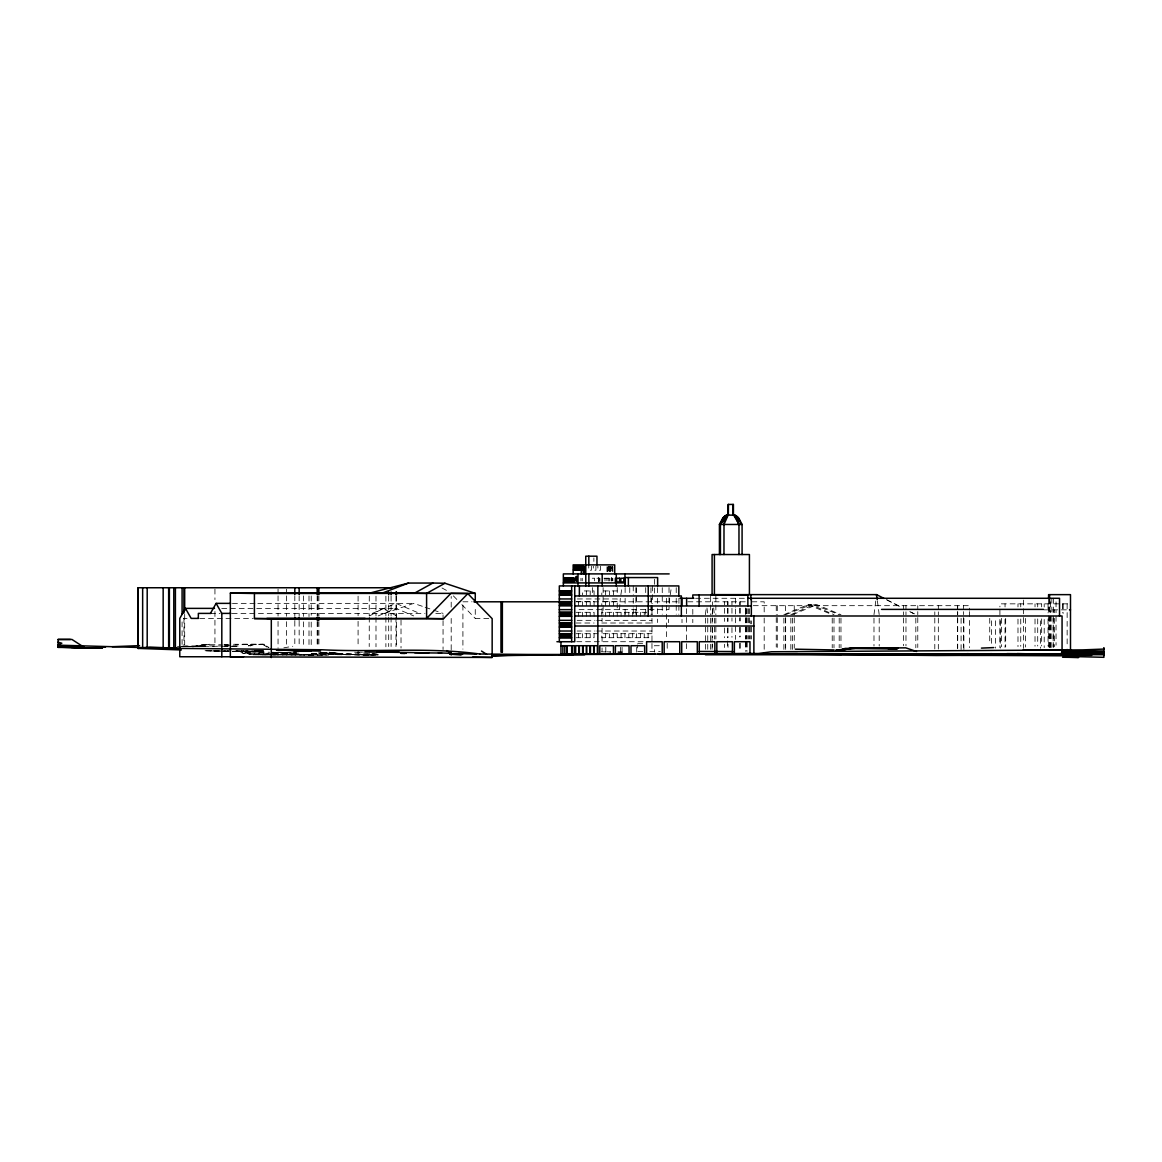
<?xml version="1.0" encoding="UTF-8"?>
<svg xmlns="http://www.w3.org/2000/svg" width="1162" height="1162" viewBox="0 0 1162 1162"><rect width="100%" height="100%" fill="white"/><g stroke="black" fill="none" stroke-linecap="round" stroke-linejoin="round"><path stroke-width="0.75" stroke-dasharray="5 3.75" d="M451.19 649.674L451.19 615.991M451.205 607.13L451.205 596.498M488.781 618.634L475.258 618.402L475.273 605.881M619.549 609.643L620.319 598.285M669.69 598.285L668.92 609.643L577.427 609.643M705.421 614.669L706.205 607.987M712.088 614.669L712.872 607.987M745.655 614.669L746.527 607.987M873.984 614.669L875.785 600.885M620.871 594.755L621.96 587.682M670.242 594.755L671.331 587.682M250.164 646.057L253.069 644.416L264.442 644.256L268.277 647.321M369.632 615.904L383.082 608.38L396.547 615.904M790.857 614.669L813.72 604.647L816.799 604.647L840.968 614.669M372.334 613.391L395.966 603.368L419.598 613.391M378.246 615.904L395.966 608.38L413.687 615.904M783.885 614.669L808.055 604.647L811.12 604.647L833.996 614.669M792.629 614.669L816.799 604.647M785.657 614.669L811.12 604.647M384.419 613.391L413.745 603.368L423.505 606.709M253.069 644.416L246.518 646.29L256.511 644.256L233.547 644.285L225.617 646.261M283.848 647.83L292.78 646.275M192.703 646.958L201.927 644.678L222.16 644.794M196.029 646.421L209.32 644.271L196.639 645.898L201.636 646.377M311.213 653.654L375.471 655.15M185.702 646.406L202.914 646.435M264.442 644.256L235.552 644.779M260.578 651.446L263.237 651.374M223.961 644.765L231.122 644.678M224.295 644.75L227.752 644.707M378.1 655.077L310.835 653.64M182.289 646.348L207.141 646.261M177.466 646.362L228.609 646.261M263.033 650.735L254.304 650.764L263.149 651.04M601.146 651.809L610.631 651.998M263.309 650.749L254.304 650.764L263.091 650.981M271.981 654.729L257.238 654.758L326.566 655.063M273.782 654.729L279.2 654.729L251.297 654.758L242.843 651.345L232.661 651.286L263.062 651.301L242.843 651.345M608.409 567.55L607.319 567.55L607.319 571.559L608.409 571.559L608.365 566.214M608.786 567.55L609.861 567.55L609.861 571.559L608.786 571.559L608.975 566.214M611.328 567.55L610.253 567.55L610.253 571.559L611.328 571.559L611.241 566.214M608.365 570.222L611.285 570.222M603.964 578.24L612.81 578.24L612.81 580.913M617.24 590.935L601.8 590.935L601.8 594.944M695.588 598.285L744.522 598.285M577.427 598.953L617.24 598.953L617.24 609.643M576.062 601.625L594.072 601.625L594.072 605.634M617.24 601.625L601.8 601.625L601.8 605.634M462.912 601.8L472.077 601.8M576.076 601.8L680.482 601.8M687.846 601.8L745.234 601.8M751.843 601.8L764.189 601.8L764.189 614.771M232.444 603.368L256.003 603.368M257.819 603.368L413.745 603.368M1067.587 603.848L999.916 603.848L999.916 606.942M753.266 605.678L969.544 605.678L969.544 610.166M221.724 608.38L395.966 608.38M1043.897 609.847L1067.98 609.847M576.062 612.316L594.072 612.316L594.072 616.325M646.827 612.316L601.8 612.316L601.8 616.325M210.438 613.391L220.097 613.391M232.182 613.391L425.002 613.391M435.808 613.391L443.056 613.391L443.056 618.823M183.407 618.402L187.038 618.402M199.733 618.402L252.779 618.402M577.151 620.334L594.959 620.334M596.745 620.334L651.969 620.334M576.062 623.006L594.072 623.006M601.8 623.006L651.969 623.006M577.151 631.024L594.959 631.024M596.745 631.024L651.969 631.024M576.062 633.697L597.936 633.697M651.969 633.697L601.8 633.697L601.8 637.706L651.969 637.706M576.062 637.706L594.072 637.706L594.072 633.697M576.788 641.714L644.823 641.714M637.633 643.312L644.59 643.312M242.611 644.285L262.728 644.271L268.974 647.539M183.059 646.014L222.407 645.97M224.193 645.97L227.781 645.97M659.29 645.723L654.409 645.723L654.409 652.129M231.601 646.275L238.239 646.261L231.645 646.261M181.955 646.319L190.539 646.319M236.83 650.851L262.191 651.272M642.847 651.49L637.633 651.49L637.633 644.954M649.819 651.49L660.248 651.49M268.277 654.743L264.776 654.743L271.835 654.758M310.443 654.758L270.034 654.743L328.497 655.107M246.881 650.212L250.774 653.305L296.136 653.393M373.438 655.063L341.889 654.308L331.475 651.751M268.219 654.7L252.11 654.685L242.524 650.662M273.607 654.758L324.939 655.077M271.995 653.32L243.148 653.32L236.685 650.705M273.753 653.334L296.6 653.393M321.656 653.974L371.128 654.642L318.461 653.581M220.78 651.083L227.607 651.112M376.996 654.206L353.684 652.085M318.475 652.158L332.768 654.366L371.128 654.642M262.452 651.591L242.96 651.316L262.699 651.475M322.223 652.419L332.913 652.507L322.528 652.347M336.951 654.7L372.624 655.063M220.635 651.01L227.389 651.17M233.083 645.985L241.696 646.087M357.46 652.172L362.66 652.231M249.002 651.403L262.815 651.577M242.96 651.316L262.902 651.519L246.184 650.415M617.676 652.1L622.963 652.172M218.805 651.01L203.045 650.691M368.165 655.077L319.042 653.625M296.92 653.247L272.983 652.405M292.998 652.216L296.426 652.274M378.071 654.627L371.099 654.482L378.275 654.642M206.313 650.735L222.116 651.069M299.026 653.175L272.634 652.289M224.397 651.17L269.613 652.245M272.939 652.318L286.302 652.652L272.416 652.26M352.798 654.555L371.825 655.077M255.001 650.72L263.44 650.967M263.73 651.998L255.044 651.751L263.135 652.027M263.6 652.013L205.994 650.705M225.355 646.116L228.449 646.217M377.766 654.584L322.121 652.826M241.304 651.316L262.525 652.013L226.953 650.72M263.469 651.606L256.337 651.345L263.033 651.809M277.762 652.158L295.613 652.841M353.989 654.322L369.56 654.961M308.961 654.802L316.064 655.107M618.155 651.984L621.685 652.143M607.145 651.795L610.704 652.027M312.258 653.61L321.947 654.758M318.577 653.596L339.217 654.453L322.063 652.695M372.77 653.64L377.911 654.337M329.195 652.158L341.904 654.671L331.359 652.332M425.147 607.276L443.056 613.391M813.72 604.647L839.196 614.669M808.055 604.647L832.224 614.669M245.472 650.909L253.389 654.758L243.148 653.32L241.188 650.502M887.158 600.028L900.739 606.956M909.802 611.59L915.83 614.669L910.863 612.156M886.388 599.636L901.073 607.16M442.025 588.001L448.14 591.298M242.873 650.851L247.332 653.32L243.439 650.299M262.728 644.271L268.059 647.83M246.896 650.386L252.11 654.685L250.774 653.305M453.369 595.874L457.015 599.621M461.88 604.632L475.258 618.402M877.397 600.885L879.198 614.669M713.642 607.987L714.412 614.669M706.975 607.987L707.745 614.669M1067.137 603.848L1067.152 647.19M1063.215 603.848L1063.215 613.333M1062.504 603.848L1062.504 612.926M1056.04 601.858L1056.04 612.694M1056.04 616.31L1056.04 645.2M1054.631 609.847L1054.631 612.679M1054.631 618.358L1054.631 646.726M1053.469 598.241L1053.585 612.679M1053.469 616.267L1053.469 648.716M1053.164 609.847L1053.164 612.679M1053.164 618.358L1053.164 646.726M1051.828 598.241L1051.828 612.65M1051.828 616.252L1051.828 648.687M1050.419 601.829L1050.419 612.621M1050.419 616.223L1050.419 648.599M1049.94 598.241L1049.94 612.621M1049.94 616.223L1049.94 648.599M1049.547 598.241L1049.547 612.621M1049.547 616.223L1049.547 648.585M1048.574 598.241L1048.574 648.585M1048.051 603.848L1048.051 612.897M1048.051 618.925L1048.051 646.072M1044.202 603.848L1044.202 606.971M1044.202 619.477L1044.202 647.612M1041.66 603.848L1041.66 606.855M1041.66 618.896L1041.66 645.985M1040.44 620.813L1040.44 648.236M1037.71 603.848L1037.71 606.855M1037.71 618.91L1037.71 646.014M1035.022 603.848L1035.022 606.869M1035.022 618.983L1035.022 646.232M1025.436 618.431L1025.436 647.045M1023.562 600.071L1023.562 648.367M1020.744 603.848L1020.744 606.869M1020.744 619.012L1020.744 646.304M1017.985 603.848L1017.985 606.898M1017.985 619.099L1017.985 646.58M1005.667 618.373L1005.667 646.798M1005.043 603.848L1005.043 606.956M1005.043 619.39L1005.043 647.394M1001.383 618.344L1001.383 646.711M1000.235 620.769L1000.235 648.105M999.916 610.05L999.916 614.713M999.916 619.375L999.916 647.336M995.442 620.769L995.442 648.105M991.564 620.798L991.564 645.447M989.733 618.3L989.733 643.69M969.544 611.662L969.544 647.568M963.879 618.358L963.879 649.587M963.487 605.678L963.487 608.656M963.487 611.633L963.487 614.611M963.487 617.588L963.487 647.365M961.09 618.358L961.09 649.616M957.706 605.678L957.706 608.728M957.706 611.778L957.706 614.829M957.706 617.879L957.706 648.352M957.546 605.678L957.546 608.728M957.546 611.778L957.546 614.829M957.546 617.879L957.546 648.396M938.33 605.678L938.33 608.772M938.33 611.866L938.33 614.974M938.33 618.068L938.33 649.035M934.8 611.866L934.8 614.959M934.8 618.053L934.8 648.962M917.777 605.678L917.777 608.67M917.777 611.662L917.777 614.64M917.777 617.632L917.777 647.51M915.83 618.155L915.83 647.786M905.968 605.678L905.968 608.772M905.968 611.851L905.968 614.945M905.968 618.024L905.968 645.811M903.382 605.678L903.382 608.757M903.382 611.837L903.382 614.916M903.382 617.995L903.382 645.723M879.198 618.155L879.198 646.043M873.984 618.155L873.984 646.043M840.968 618.155L840.968 647.786M839.196 618.155L839.196 647.786M833.996 618.155L833.996 647.786M832.224 618.155L832.224 647.786M794.256 605.678L794.256 614.785M794.256 617.835L794.256 648.207M792.629 618.155L792.629 649.529M790.857 618.155L790.857 649.529M785.657 618.155L785.657 653.015M785.381 605.678L785.381 614.683M785.381 617.69L785.381 647.713M783.885 618.155L783.885 653.015M777.276 605.678L777.276 614.611M777.276 617.588L777.276 647.379M776.245 605.678L776.245 614.553M776.245 617.516L776.245 647.118M764.189 618.01L764.189 650.429M751.538 620.828L751.538 623.863M751.538 626.899L751.538 639.013M750.26 620.828L750.26 623.849M750.26 626.884L750.26 638.984M749.417 608.714L749.417 614.771M749.417 617.792L749.417 623.849M749.417 626.884L749.417 638.998M748.589 608.714L748.589 614.771M748.589 617.792L748.589 623.849M748.589 626.884L748.589 638.998M747.166 608.714L747.166 614.771M747.166 617.806L747.166 623.863M747.166 626.899L747.166 639.013M747.166 642.049L747.166 651.141M746.6 608.699L746.6 614.742M746.6 617.777L746.6 623.82M746.6 626.841L746.6 638.94M746.6 641.961L746.6 651.025M745.931 608.714L745.931 614.771M745.931 617.806L745.931 623.863M745.931 626.884L745.931 639.013M745.931 642.034L745.931 651.127M745.655 607.987L745.713 614.771M745.713 617.806L745.713 623.863M745.713 626.884L745.713 639.013M745.713 642.049L745.713 651.127M740.31 601.8L740.31 604.981M740.31 608.176L740.31 614.553M740.31 617.734L740.31 620.929M740.31 627.306L740.31 636.863M740.31 643.24L740.31 649.616M739.41 601.8L739.41 604.995M739.41 608.191L739.41 614.582M739.41 617.777L739.41 620.973M739.41 627.364L739.41 636.95M739.41 643.356L739.41 649.747M735.386 598.285L735.386 607.232M735.386 609.019L735.386 639.42M731.958 601.8L731.958 605.024M731.958 608.249L731.958 614.698M731.958 617.923L731.958 621.147M731.958 627.596L731.958 637.284M728.022 601.8L728.022 605.053M728.022 608.307L728.022 614.829M728.022 618.082L728.022 621.336M728.022 627.843L728.022 637.618M728.022 644.126L728.022 647.379M727.456 601.8L727.456 605.068M727.456 608.336L727.456 614.872M727.456 618.14L727.456 621.409M727.456 627.945L727.456 637.735M727.456 641.003L727.456 647.539M724.623 601.8L724.623 605.068M724.623 608.336L724.623 614.872M724.623 618.14L724.623 621.409M724.623 627.93L724.623 637.735M724.623 644.271L724.623 647.539M715.865 596.295L715.865 614.669M715.865 618.155L715.865 639.071M714.412 618.155L714.412 639.071M712.451 601.8L712.451 605.039M712.451 608.278L712.451 614.771M712.451 618.01L712.451 621.249M712.451 627.727L712.451 637.459M712.451 643.937L712.451 647.176M712.088 618.155L712.088 642.557M712.088 644.3L712.088 649.529M710.65 596.295L710.65 614.669M710.65 618.155L710.65 642.557M710.65 644.3L710.65 649.529M707.745 618.155L707.745 642.557M707.745 644.3L707.745 649.529M705.421 618.155L705.421 642.557M705.421 644.3L705.421 649.529M692.799 609.309L692.799 617.661M692.799 619.331L692.799 622.672M686.626 608.685L686.626 650.27M682.007 619.331L682.007 622.672M678.928 598.285L678.928 603.601M678.928 605.358L678.811 614.32M676.226 587.682L676.226 594.755M676.226 598.285L676.226 603.601M676.226 605.358L676.226 614.219M669.021 587.594L669.021 594.276M669.021 597.617L669.021 604.298M668.411 619.331L668.411 622.672M667.22 643.312L667.22 651.49M666.61 598.285L666.61 603.644M666.61 605.431L666.61 639.928M662.253 587.696L662.253 603.601M662.253 605.373L662.253 614.219M657.634 587.682L657.634 594.755M657.634 598.285L657.634 606.942M657.634 608.685L657.634 617.342M657.634 619.085L657.634 622.542M654.555 579.301L654.555 594.828M652.492 585.924L652.492 603.601M652.492 605.373L652.492 614.219M651.969 609.643L651.969 641.714M651.969 643.428L651.969 652.013M651.301 598.285L651.301 603.601M651.301 605.358L651.301 614.219M650.952 587.696L650.952 603.601M650.952 605.373L650.952 614.219M648.12 633.697L648.12 637.706M645.694 587.594L645.694 594.276M645.694 609.309L645.694 614.32M644.256 612.316L644.256 614.988M644.256 633.697L644.256 637.706M640.393 612.316L640.393 616.325M640.393 633.697L640.393 637.706M636.703 647.321L636.703 652.129M636.529 612.316L636.529 616.325M636.529 633.697L636.529 637.706M636.326 587.696L636.326 603.601M636.326 605.373L636.326 614.219M635.904 587.594L635.904 594.276M635.904 597.617L635.904 604.298M635.904 609.309L635.904 614.32M633.246 585.924L633.246 594.755M633.246 598.285L633.246 607.13M633.246 608.903L633.246 614.219M632.68 612.316L632.68 616.325M632.68 633.697L632.68 637.706M629.746 587.594L629.746 594.276M628.816 612.316L628.816 616.325M628.816 633.697L628.816 637.706M625.127 587.594L625.127 594.276M625.127 598.285L625.127 605.968M625.127 609.309L625.127 614.32M624.953 612.316L624.953 616.325M624.953 633.697L624.953 637.706M622.062 647.321L622.062 652.129M621.089 612.316L621.089 616.325M621.089 633.697L621.089 637.706M620.45 647.321L620.45 653.741M617.24 587.551L617.24 594.058M617.24 612.316L617.24 616.325M617.24 633.697L617.24 637.706M613.376 590.935L613.376 594.944M613.376 601.625L613.376 605.634M613.376 612.316L613.376 616.325M613.376 633.697L613.376 637.706M612.868 566.678L612.868 572.096M612.447 566.214L612.447 570.222L611.822 566.214M612.418 578.24L612.418 580.695M611.633 577.325L611.633 581.116M611.125 578.24L611.125 580.695M610.675 566.214L610.675 570.222M610.137 566.214L610.137 573.897M609.513 566.214L609.513 572.358M609.556 578.24L609.556 580.913M609.513 590.935L609.513 594.944M609.513 601.625L609.513 605.634M609.513 612.316L609.513 616.325M609.513 633.697L609.513 637.706M608.641 566.214L608.641 570.222M608.249 578.24L608.249 580.913M607.944 566.678L607.944 572.096M607.014 566.678L607.014 572.096M606.898 578.24L606.898 580.695M605.649 590.935L605.649 594.944M605.649 601.625L605.649 605.634M605.649 612.316L605.649 616.325M605.649 633.697L605.649 637.706M605.809 647.321L605.809 652.129M604.995 578.24L604.995 580.913M603.122 587.696L603.122 603.601M603.122 605.373L603.122 614.219M602.061 608.394L602.061 614.988M602.061 618.286L602.061 621.568M602.061 628.163L602.061 641.351M602.061 647.946L602.061 651.243M600.463 566.214L600.463 570.222L597.864 570.222L597.864 566.214M599.81 578.24L599.81 581.915M599.737 578.24L599.737 580.695M599.49 580.695L599.49 578.24L595.903 578.24L595.903 580.913M599.156 578.24L599.156 580.913M598.648 578.24L598.648 581.915M598.488 577.325L598.488 581.116M595.917 566.214L595.917 570.222L593.317 570.222L593.317 566.214M594.595 580.913L594.595 578.24L591.342 578.24L591.342 580.913M594.072 594.944L594.072 590.935L582.496 590.935L582.496 594.944M593.869 557.92L593.869 561.406M592.359 587.594L592.359 594.276M591.356 566.214L591.356 570.222L588.756 570.222L588.756 566.214M590.209 590.935L590.209 594.944M590.209 601.625L590.209 605.634M590.209 612.316L590.209 616.325M590.209 633.697L590.209 637.706M586.345 590.935L586.345 594.944M586.345 601.625L586.345 605.634M586.345 612.316L586.345 616.325M586.345 633.697L586.345 637.706M582.496 601.625L582.496 605.634M582.496 612.316L582.496 616.325M582.496 633.697L582.496 637.706M582.249 578.24L582.249 580.913M580.942 578.24L580.942 580.913M578.632 601.625L578.632 605.634M578.632 612.316L578.632 616.325M578.632 633.697L578.632 637.706M462.912 605.184L462.912 649.166M443.056 620.624L443.056 649.529M401.021 620.145L401.021 648.047M396.503 596.164L396.503 646.624M395.981 596.164L395.981 615.787M395.981 617.182L395.981 646.609M391.086 596.15L391.086 615.729M391.086 617.138L391.086 646.508M388.689 596.164L388.689 615.758M388.689 617.167L388.689 646.566M385.886 596.193L385.886 615.875M385.886 617.269L385.886 646.798M375.994 596.193L375.994 615.86M375.994 617.269L375.994 646.769M369.284 596.164L369.211 615.758M369.284 617.153L369.211 646.566M369.211 650.764L369.211 654.961M358.085 596.164L358.085 615.758M358.085 621.35L358.085 646.551M358.085 650.749L358.085 654.947M318.896 595.874L318.896 616.18M318.896 621.597L318.896 647.321M317.851 595.874L317.851 616.15M317.851 621.554L317.851 647.249M317.168 595.874L317.168 616.15M317.168 621.568L317.168 647.249M311.213 595.99L311.213 615.221M311.213 622.077L311.213 648.164M309.005 595.975L309.005 616.514M309.005 622.004L309.005 645.288M303.413 595.946L303.413 616.397M303.413 621.844L303.413 645.026M299.157 595.815L299.157 615.933M299.157 621.307L299.157 646.798M294.814 595.786L294.814 615.831M294.814 621.176L294.814 646.58M286.418 589.119L286.418 591.836M286.418 595.903L286.418 616.252M286.418 621.685L286.418 647.466M278.052 589.105L278.052 591.807M278.052 595.845L278.052 616.063M278.052 621.452L278.052 648.411M214.941 589.076L214.941 599.607M214.941 611.473L214.941 645.723M184.685 614.349L184.685 644.75M183.959 618.14L183.959 644.736M182.085 621.931L182.085 644.721M612.795 567.55L612.025 567.55L612.025 570.891L612.795 570.891L612.795 567.55M218.906 650.996L210.249 650.909L219.022 651.054M330.952 653.32L320.683 653.073L342.645 654.584L330.952 653.32"/><path stroke-width="1.5" d="M230.352 593.099L230.337 656.908L492.151 657.431L492.165 618.678L467.836 593.637L450.943 593.361L426.599 618.431L254.405 618.547L254.42 593.491L230.352 593.099L382.705 592.998M271.298 657.576L271.312 618.823L254.405 618.547M475.273 602.294L475.273 593.346L444.973 583.251L426.599 593.375L426.599 618.431L443.492 618.721L467.836 593.637M451.176 654.99L451.19 651.446M723.97 554.535L723.999 523.539L725.088 518.179A13.712 9.63 62.6 0 1 727.383 515.144L734.093 515.115A13.712 3.994 73.3 0 1 736.156 518.136L738.974 524.469L738.974 554.535M1103.885 655.455L1103.885 652.579L1084.161 652.463M876.424 595.874L876.584 594.624L710.65 594.624M720.425 554.535L720.425 524.469L723.214 518.107A14.089 12.521 45.6 0 1 726.86 515.115L728.254 514.446M719.917 524.469L723.054 518.208A12.797 12.782 -90 0 1 726.758 515.158L728.356 514.446L728.429 504.424M723.97 524.469L728.429 514.446L727.383 515.144A13.712 3.994 -73.3 0 0 726.395 516.436M576.323 576.584L576.323 581.218M576.483 576.613L576.003 577.253C577.253 589.918 576.817 566.983 576.396 581.247M214.476 608.38L185.47 608.38L179.776 618.402L179.776 656.762L243.57 656.762M210.438 613.391L216.117 603.368L230.628 603.368M720.425 524.469L728.429 514.446M738.974 524.469L733.425 514.446L733.425 504.424L728.095 504.424L728.095 514.446L719.423 524.469L719.423 554.535M432.845 583.048L408.516 583.063L370.097 593.012L414.471 593.186L432.845 583.048L444.973 583.251M58.1 644.707L61.818 643.225L58.1 642.179M382.037 593.201L408.516 583.063M728.153 514.446L726.628 515.057A14.089 12.651 74.9 0 0 722.808 517.991L719.423 524.469L742.082 524.469L742.082 554.535M728.022 653.901L658.186 654.133M897.994 648.338L851.136 648.28L839.356 650.938L845.094 648.396L897.108 648.919M392.001 587.754L138.017 587.754L138.017 648.396L149.753 647.074L180.56 648.44M854.84 648.338L835.87 650.357L851.136 648.28M835.87 650.357L852.937 648.135L905.779 647.844L916.513 651.49M968.251 653.654L943.021 655.15L903.382 654.976M764.189 653.683L745.713 654.162L760.166 654.221M112.264 646.697L139.542 645.636M522.203 654.758L492.252 655.789M981.44 648.105L993.771 647.583M1061.647 651.562L1070.492 651.286M897.093 648.614L888.349 648.904L891.733 648.992M1069.214 652.826L1103.9 652.681L1103.9 648.018L1103.9 649.064L1082.563 649.892L771.481 651.766L758.292 653.509L743.259 653.523C671.476 653.959 599.766 654.627 527.969 654.453L479.848 654.017M991.564 653.669L961.09 655.295L1067.152 655.818L1067.152 652.942M492.891 655.644L573.273 654.787M658.68 654.366L751.843 653.64M84.274 647.51L58.1 647.408L58.1 639.449L70.374 639.449M100.193 647.219L105.495 647.118M797.539 653.64L785.381 653.727M491.904 655.499L551.689 654.889M1017.128 653.625L1070.492 654.467M450.972 654.061L460.951 653.988L450.74 654.046M1071.393 649.892L1023.083 649.965M558.849 654.903L584.675 654.787M658.505 653.988L841.68 654.409M669.167 573.897L563.352 573.897L563.352 585.924M563.352 582.917L624.938 582.917M559.329 590.935L571.66 590.935M386.307 592.998L416.955 592.983M254.42 593.491L475.273 593.346M559.329 594.944L571.66 594.944M574.74 595.946L681.353 595.946L681.353 615.991M679.959 598.285L693.859 598.285M747.791 598.285L1059.526 598.285L1059.526 615.991M559.329 598.953L571.66 598.953M559.329 601.625L571.66 601.625M473.878 601.8L558.937 601.8M559.329 605.634L571.66 605.634M574.74 605.968L751.335 605.968M881.566 609.396L1043.476 609.396M559.329 609.643L571.66 609.643M1069.461 609.847L1070.492 609.847M559.329 612.316L571.66 612.316M211.034 613.391L198.353 613.391L198.353 618.402M216.117 603.368L221.811 613.391L230.875 613.391M574.74 615.991L1062.068 615.991L1062.068 653.741L657.663 653.741M559.329 616.325L571.66 616.325M198.411 618.402L191.164 618.402L185.47 608.38M266.824 618.402L365.159 618.402M271.312 618.823L443.492 618.721M559.329 620.334L571.66 620.334M559.329 623.006L571.66 623.006M574.74 626.013L753.877 626.013M559.329 627.015L571.66 627.015M559.329 631.024L571.66 631.024M559.329 633.697L571.66 633.697M559.329 637.706L571.66 637.706M58.1 639.449L71.942 639.449L85.102 647.96L102.43 648.193L71.202 647.408M556.918 641.714L574.74 641.714L574.74 585.924M560.955 645.723L566.722 645.723L566.722 653.741M655.266 653.741L560.955 653.741L560.955 641.714M705.421 654.758L915.83 654.758M1071.567 651.316L1103.9 651.374L1084.683 651.214M1062.504 652.318L1070.492 652.507L1061.458 652.492M699.103 651.446L732.99 651.548M376.967 652.172L399.016 652.245L381.281 652.042M1057.347 654.424L1103.9 654.235L1047.892 654.293L1078.554 654.671M1044.202 653.872L1006.829 653.625M450.667 654.206L461.256 654.264M1073.398 652.405L1066.222 652.361L1103.885 652.579M779.034 653.959L936.383 655.499L1061.719 654.947L1071.727 655.978M861.26 654.729L885.691 654.903M364.897 652.027L399.016 652.245M1071.814 654.496L1103.9 654.743M1086.15 655.281L1065.51 655.121L1091.714 655.368M1072.686 657.198L1077.261 657.242M384.796 652.129L428.88 652.855M461.517 654.235L449.636 654.119L461.372 654.642L450.682 654.293M449.781 654.119L462.011 654.25M1053.934 654.976L1082.069 655.31M414.703 652.753L441.618 653.059M1062.562 657.242L1078.481 657.431L1075.242 656.98M293.652 650.676L320.61 651.069M414.471 593.186L426.599 593.375M472.556 657.111L492.151 657.431M795.331 649.18L834.142 649.95M1068.619 657.242L1078.481 657.431M405.974 653.204L400.599 653.088L405.872 653.204M450.377 654.09L462.592 654.337M400.977 653.204L406.293 653.334M58.1 645.157L166.747 648.28L322.005 649.761C374.44 652.448 427.674 646.943 479.775 654.017M181.388 649.95L138.017 648.396M401.035 653.378L404.652 653.48M1049.635 654.003L1063.215 654.453M304.342 650.822L276.295 649.907L311.198 651.228M438.379 652.855L450.377 653.32L446.934 650.589M458.351 653.494L476.464 654.221M1078.394 656.675L1103.9 657.314L1103.9 654.25M733.338 514.446L734.863 515.057A14.176 12.651 -74.1 0 1 738.698 517.976L742.082 524.469L733.425 514.446M883.933 598.386L876.584 594.624L877.237 599.636M481.489 651.04L486.617 654.337M739.947 520.968L738.219 518.136A13.712 12.564 -46.6 0 0 734.587 515.115L733.091 514.446L733.091 504.424M740.862 523.539L741.095 524.469M1070.492 657.271L1070.492 594.639L1048.574 594.639L1048.574 598.241M1069.461 651.693L1069.461 654.482M1067.137 649.456L1067.137 652.507M1049.547 594.639L1049.547 598.241M753.877 615.991L753.877 653.741M751.335 598.285L751.335 615.991M750.855 594.624L750.855 599.636M749.969 653.741L749.969 641.714L734.369 641.714L734.369 653.741M749.417 594.624L749.417 554.535L712.088 554.535L712.088 594.624M747.863 605.968L747.863 594.944L692.799 594.944L692.799 598.285M732.423 653.741L732.423 641.714L716.823 641.714L716.823 653.741M714.862 653.741L714.862 641.714L699.263 641.714L699.263 653.741M714.412 554.535L714.412 594.624M699.103 594.944L699.103 605.968M697.316 653.741L697.316 641.714L681.716 641.714L681.716 653.741M686.626 598.285L686.626 605.431M682.007 598.285L682.007 605.358M679.755 653.741L679.755 641.714L664.156 641.714L664.156 653.741M678.826 595.946L678.826 585.924L559.329 585.924L559.329 641.714M662.209 653.741L662.209 641.714L646.609 641.714L646.609 653.741M657.634 585.924L657.634 577.572L625.287 577.572L625.287 585.924M648.236 585.924L648.236 615.991M644.649 653.741L644.649 645.723L630.995 645.723L630.995 653.741M629.049 653.741L629.049 645.723L615.395 645.723L615.395 653.741M628.366 577.572L628.366 585.924M624.938 573.897L624.938 585.924M616.267 573.897L616.267 585.924M615.352 578.24L615.352 581.915M614.713 573.897L614.713 564.877L573.157 564.877L573.157 573.897M613.449 653.741L613.449 645.723L599.795 645.723L599.795 653.741M602.192 573.897L602.192 585.924M597.849 585.924L597.849 653.741M597.384 653.741L597.384 645.723L594.145 645.723L594.145 653.741M596.963 564.877L596.963 556.191L585.75 556.191L585.793 585.924M593.68 653.741L593.68 645.723L590.456 645.723L590.456 653.741M589.991 653.741L589.991 645.723L586.752 645.723L586.752 653.741M588.829 556.191L588.829 564.877M588.873 573.897L588.873 585.924M586.287 653.741L586.287 645.723L583.063 645.723L583.063 653.741M584.501 573.897L583.89 566.214L583.89 573.897M582.598 653.741L582.598 645.723L579.359 645.723L579.359 653.741M581.741 573.897L581.741 566.214L581.131 573.897M579.359 585.924L579.359 595.946M578.894 653.741L578.894 645.723L575.655 645.723L575.655 653.741M577.993 573.897L577.993 585.924M574.348 653.741L574.348 645.723L572.038 645.723L572.038 653.741M571.66 585.924L571.66 641.714M571.66 653.741L571.66 645.723L567.114 645.723L567.114 653.741M570.629 590.935L570.629 594.944M570.629 601.625L570.629 605.634M570.629 612.316L570.629 616.325M570.629 623.006L570.629 627.015M570.629 633.697L570.629 637.706M569.598 590.935L569.598 594.944M569.598 601.625L569.598 605.634M569.598 612.316L569.598 616.325M569.598 623.006L569.598 627.015M569.598 633.697L569.598 637.706M568.581 590.935L568.581 594.944M568.581 601.625L568.581 605.634M568.581 612.316L568.581 616.325M568.581 623.006L568.581 627.015M568.581 633.697L568.581 637.706M567.55 590.935L567.55 594.944M567.55 601.625L567.55 605.634M567.55 612.316L567.55 616.325M567.55 623.006L567.55 627.015M567.55 633.697L567.55 637.706M566.519 590.935L566.519 594.944M566.519 601.625L566.519 605.634M566.519 612.316L566.519 616.325M566.519 623.006L566.519 627.015M566.519 633.697L566.519 637.706M565.487 590.935L565.487 594.944M565.487 601.625L565.487 605.634M565.487 612.316L565.487 616.325M565.487 623.006L565.487 627.015M565.487 633.697L565.487 637.706M564.805 645.723L564.805 653.741M564.471 590.935L564.471 594.944M564.471 601.625L564.471 605.634M564.471 612.316L564.471 616.325M564.471 623.006L564.471 627.015M564.471 633.697L564.471 637.706M564.049 578.24L564.049 582.249M563.439 590.935L563.439 594.944M563.439 601.625L563.439 605.634M563.439 612.316L563.439 616.325M563.439 623.006L563.439 627.015M563.439 633.697L563.439 637.706M562.873 645.723L562.873 653.741M562.408 590.935L562.408 594.944M562.408 601.625L562.408 605.634M562.408 612.316L562.408 616.325M562.408 623.006L562.408 627.015M562.408 633.697L562.408 637.706M561.391 590.935L561.391 594.944M561.391 601.625L561.391 605.634M561.391 612.316L561.391 616.325M561.391 623.006L561.391 627.015M561.391 633.697L561.391 637.706M560.36 590.935L560.36 594.944M560.36 601.625L560.36 605.634M560.36 612.316L560.36 616.325M560.36 623.006L560.36 627.015M560.36 633.697L560.36 637.706M502.362 601.8L502.362 652.071M501.911 601.8L501.911 652.071M500.967 601.8L500.967 652.172M396.503 591.966L396.503 594.77M395.981 591.966L395.981 594.77M391.086 591.952L391.086 594.755M388.689 591.952L388.689 594.755M318.896 587.754L318.896 594.523M318.896 617.53L318.896 620.247M317.851 587.754L317.851 594.523M317.851 617.501L317.851 620.203M317.168 587.754L317.168 594.523M317.168 617.501L317.168 620.203M299.157 587.754L299.157 594.465M299.157 617.269L299.157 619.956M294.814 587.754L294.814 594.45M294.814 617.167L294.814 619.84M221.811 613.391L221.811 656.762M184.685 587.754L184.685 610.558M183.959 587.754L183.959 613.086M182.085 587.754L182.085 614.335M175.404 587.754L175.404 648.062M173.792 587.754L173.792 647.815M169.376 587.754L169.376 647.684M168.65 587.754L168.65 647.612M163.159 587.754L163.159 647.278M147.196 587.754L147.196 647.103M142.65 587.754L142.65 648.076M138.191 587.754L138.191 648.396M732.714 515.057A14.176 6.159 82.1 0 1 733.12 515.42M574.202 566.214L573.578 570.222L574.202 566.214M575.277 566.214L574.653 570.222L575.277 566.214M576.352 566.214L575.742 570.222L576.352 566.214M577.427 566.214L576.817 570.222L577.427 566.214M578.516 566.214L577.892 570.222L578.516 566.214M579.591 566.214L578.966 570.222L579.591 566.214M580.666 566.214L580.056 570.222L580.666 566.214M582.83 566.214L582.206 570.222L582.83 566.214M564.543 578.24L563.773 578.24L563.773 582.249L564.543 582.249L564.543 578.24M565.618 578.24L564.848 578.24L564.848 582.249L565.618 582.249L565.618 578.24M566.707 578.24L565.938 578.24L565.938 582.249L566.707 582.249L566.707 578.24M567.782 578.24L567.012 578.24L567.012 582.249L567.782 582.249L567.782 578.24M568.857 578.24L568.087 578.24L568.087 582.249L568.857 582.249L568.857 578.24M569.932 578.24L569.162 578.24L569.162 582.249L569.932 582.249L569.932 578.24M571.021 578.24L570.251 578.24L570.251 582.249L571.021 582.249L571.021 578.24M572.096 578.24L571.326 578.24L571.326 582.249L572.096 582.249L572.096 578.24M573.171 578.24L572.401 578.24L572.401 582.249L573.171 582.249L573.171 578.24M574.246 578.24L573.476 578.24L573.476 582.249L574.246 582.249L574.246 578.24M619.578 578.24L616.644 578.24L616.644 581.915L619.578 581.915L619.578 578.24M623.805 578.24L620.871 578.24L620.871 581.915L623.805 581.915L623.805 578.24M1103.9 652.623L1089.201 652.376L1103.9 652.681M91.319 647.902L58.1 647.161L91.319 647.902"/></g></svg>
